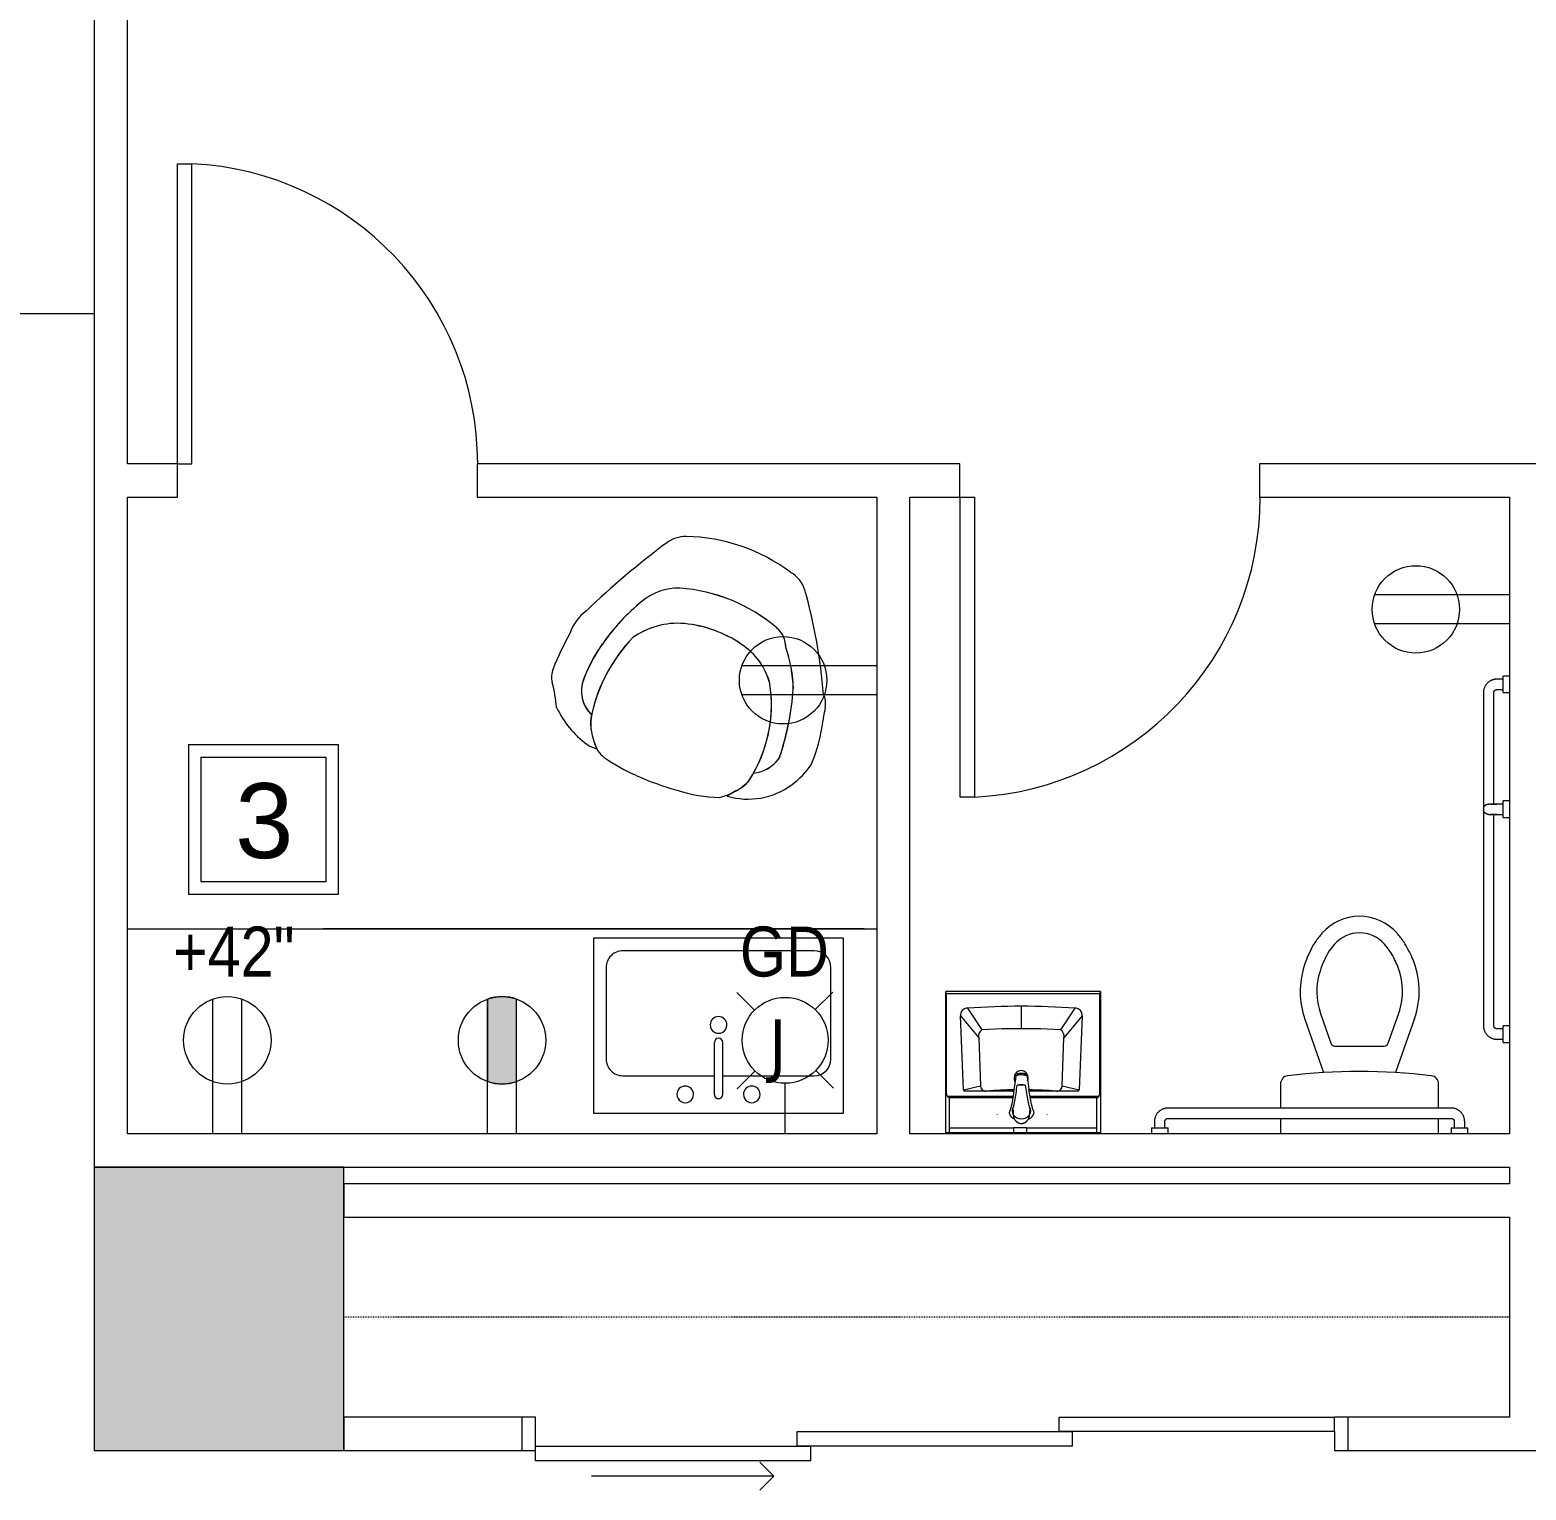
# Model space of a CAD drawing. Header units: inches. Extents: x 1 to 4591, y -953 to 1388.
# Drawn here: x 3192.1 to 3371.8, y -346 to -170.6 of the extents above; entities that cross this region are included whole.
import ezdxf

# ---------------------------------------------------------------- set-up
doc = ezdxf.new("R2010")
doc.units = ezdxf.units.IN
doc.header["$MEASUREMENT"] = 0
doc.linetypes.add('Overhead', pattern=[0.15625, 0.09375, -0.0625])
for name, color, linetype, lineweight in [('4th Floor Revit Background_dwg', 8, 'Continuous', 9), ('8309_BB$0$BB_COL_FILL', 7, 'Continuous', 9), ('A-ANNO-NOTE', 131, 'Continuous', 20), ('A-DOOR', 31, 'Continuous', 9), ('A-DOOR-FRAM', 31, 'Continuous', 9), ('A-EXIST-WALL-INT', 7, 'Continuous', 9), ('A-WALL', 113, 'Continuous', 50), ('E-ELEC-FIXT-IDEN', 2, 'Continuous', 9), ('I-FURN', 30, 'Continuous', 9), ('P-SANR-FIXT', 6, 'Continuous', 9), ('Q-CASE', 31, 'Continuous', 9), ('Q-SPCQ', 91, 'Continuous', 9)]:
    doc.layers.add(name, color=color, linetype=linetype, lineweight=lineweight)
doc.styles.add('Arial_1', font='arial.ttf', dxfattribs={"height": 9})
doc.styles.add('Arial_3', font='arial.ttf', dxfattribs={"width": 0.85, "height": 6})
doc.styles.add('Tahoma', font='tahoma.ttf', dxfattribs={"height": 6})

# ---------------------------------------------------------------- blocks, each defined once
blk = doc.blocks.new('Counter Top - L Shaped _No Backsplash_ - Standard Counter Top-2632531-4th Floor New Construction - Tel_Data_Elec Plan')
at = {"layer": 'Q-CASE', "lineweight": 13}
blk.add_line((-5.26, 96.51), (-5.26, 42), dxfattribs=at)
blk = doc.blocks.new('Single-Flush - 36_ x 96_-1525938-4th Floor New Construction - Tel_Data_Elec Plan')
at = {"layer": 'A-DOOR', "color": 250, "lineweight": 20}
for p, q in [((16.25, -2), (16.25, -38.02)), ((18, -2), (16.25, -2)), ((18, -2), (18, -38.02)), ((18, -38.02), (16.25, -38.02))]:
    blk.add_line(p, q, dxfattribs=at)
at = {"layer": 'A-DOOR'}
blk.add_arc((18, -2), 36.07, 180, 267.2188, dxfattribs=at)
blk = doc.blocks.new('Counter Top _No Backsplash_ - Standard Counter Top-2510793-4th Floor New Construction - Tel_Data_Elec Plan')
at = {"layer": 'Q-CASE', "lineweight": 13}
for p, q in [((-45.76, 24.62), (-22.26, 24.62)), ((-22.26, 24.62), (42.74, 24.62)), ((42.74, 24.62), (44.24, 24.62)), ((-22.26, 0), (-45.76, 0)), ((42.74, 0), (-22.26, 0)), ((44.24, 0), (42.74, 0))]:
    blk.add_line(p, q, dxfattribs=at)
blk = doc.blocks.new('Chairs - Lounge 4-1530787-4th Floor New Construction - Tel_Data_Elec Plan')
at = {"layer": 'I-FURN'}
for p, q in [((-9.08, 12.7), (-8.33, 13.61)), ((-8.33, 13.61), (-8.3, 13.64))]:
    blk.add_line(p, q, dxfattribs=at)
for centre, radius, start, end in [((-1.92, -2.36), 17.39, 91.7126, 108.7189), ((0.28, -18.78), 33.92, 85.7201, 94.5955), ((1.79, -4.76), 19.82, 74.3507, 87.0626), ((-7.76, 4.79), 8.87, 93.5345, 146.3641), ((-6.26, 9.72), 4.09, 133.4342, 176.2842), ((-3.59, 8.11), 7.16, 123.1196, 156.6784), ((6.23, 11.27), 3.19, 33.2008, 73.403), ((8.74, 10.4), 3.28, 73.941, 96.5482), ((1.35, 7.04), 9.64, 28.5332, 43.3872), ((4.47, 9.06), 5.94, 8.5254, 41.8013), ((6.49, 2.59), 11.41, 44.8938, 73.941), ((6.22, 7.25), 16.79, 167.2889, 208.7331), ((5.74, 9.43), 4.65, 7.4718, 28.5332), ((-6.51, 3.96), 10.37, 146.3641, 165.0102), ((-8.33, 5.99), 4.48, 116.744, 164.5224), ((-8.32, 5.99), 4.48, 116.8536, 164.5224), ((6.22, 7.26), 16.79, 170.6378, 208.7331), ((-9.13, 7.49), 19.63, 336.5015, 7.1572), ((-9.13, 7.5), 19.63, 336.5015, 7.4526), ((8.68, 6.4), 4.01, 359.1867, 65.4868), ((8.67, 6.39), 4.01, 359.1867, 65.184), ((32.03, 18.99), 19.35, 205.5505, 214.5287), ((13.9, 6.52), 2.66, 358.0037, 34.5287), ((-0.26, 5.58), 16.29, 176.2539, 191.1217), ((19.8, 7.82), 32.45, 181.134, 196.159), ((19.81, 7.83), 32.45, 181.134, 196.159), ((-6.59, 6.61), 19.28, 344.9539, 359.1867), ((-6.6, 6.61), 19.28, 344.9539, 359.1867), ((-24.87, 7.87), 41.45, 351.5316, 358.0037), ((-130.41, -20.01), 116.35, 9.6638, 11.1217), ((-13.03, 8.34), 25.94, 329.4122, 344.9539), ((-13.04, 8.34), 25.94, 329.4122, 344.9539), ((10.43, 1.65), 5.7, 326.527, 1.1232), ((-13.42, -0.09), 2.33, 189.6638, 226.8297), ((45.23, 25.8), 66.26, 204.6051, 215.6082), ((3.77, 4.76), 16.28, 201.506, 219.1998), ((3.78, 4.76), 16.28, 201.506, 219.1998), ((-2, 3.64), 7.89, 214.3931, 257.4951), ((-1.99, 3.64), 7.89, 214.3931, 257.4951), ((1.2, 4.91), 9.29, 284.9396, 325.6464), ((1.21, 4.91), 9.29, 284.9396, 325.6464), ((-74.25, 42.41), 99.63, 326.5688, 333.8567), ((-0.06, 9.81), 14.35, 255.2645, 284.7469), ((-0.05, 9.81), 14.35, 255.2645, 284.7469), ((3.33, -1.33), 6.93, 288.9676, 329.4122), ((3.33, -1.33), 6.93, 288.9676, 329.4122), ((-5.92, -4.49), 3.1, 199.5624, 249.6471), ((-5.91, -4.48), 3.1, 199.5624, 249.6471), ((0.05, 11.59), 20.25, 249.6471, 285.8594), ((0.05, 11.6), 20.25, 249.6471, 285.8594), ((5.77, -10.42), 3.74, 288.9812, 326.5688), ((-5.77, -10.73), 3.52, 215.6082, 261.6126), ((-0.05, 6.51), 21.65, 253.258, 288.9812)]:
    blk.add_arc(centre, radius, start, end, dxfattribs=at)
blk = doc.blocks.new('Single-Flush - 36_ x 96_-1532445-4th Floor New Construction - Tel_Data_Elec Plan')
at = {"layer": 'A-DOOR', "color": 250, "lineweight": 20}
for p, q in [((16.25, 2), (16.25, 38.02)), ((18, 38.02), (16.25, 38.02)), ((18, 2), (18, 38.02)), ((18, 2), (16.25, 2))]:
    blk.add_line(p, q, dxfattribs=at)
at = {"layer": 'A-DOOR'}
blk.add_arc((18, 2), 36.07, 92.7812, 180, dxfattribs=at)
blk = doc.blocks.new('Toilet - Wall-Mounted - 2D - ADA-993703-4th Floor New Construction - Tel_Data_Elec Plan')
at = {"layer": 'P-SANR-FIXT', "lineweight": 13}
for p, q in [((-9.5, 0), (-9.5, -1.88)), ((9.5, -1.88), (9.5, 0)), ((-9.5, -3.13), (-9.5, -6)), ((9.5, -6), (9.5, -3.13)), ((-6.59, -13.86), (-4.32, -7.37)), ((6.57, -13.8), (4.32, -7.37)), ((2.96, -10.56), (-2.96, -10.56)), ((-3.43, -10.9), (-4.71, -14.52)), ((4.68, -14.46), (3.43, -10.9))]:
    blk.add_line(p, q, dxfattribs=at)
for centre, radius, start, end in [((-8.5, -6), 1, 180, 263.316), ((0, 66.53), 74.03, 263.316, 276.684), ((8.5, -6), 1, 276.684, 360), ((-2.96, -11.06), 0.5, 90, 160.6685), ((2.96, -11.06), 0.5, 19.3315, 90), ((2.84, -17.17), 10, 160.6685, 203.3287), ((-2.87, -17.11), 10, 342.1371, 19.3315), ((2.84, -17.17), 8, 160.6685, 203.3287), ((-2.87, -17.11), 8, 342.1371, 19.3315), ((-5.91, -16.13), 11.2, 328.4728, 342.1371), ((6.53, -15.58), 14.01, 203.3287, 212.3538), ((6.53, -15.58), 12.01, 203.3287, 212.1619), ((-5.91, -16.13), 13.2, 328.2162, 342.1371), ((3.98, -16.66), 11.29, 214.6359, 221.2014), ((3.98, -16.66), 9.29, 214.879, 221.2014), ((0, -20.15), 4, 221.2014, 318.7986), ((-3.98, -16.66), 9.29, 318.7986, 325.0594), ((-3.98, -16.66), 11.29, 318.7986, 325.3641), ((0, -20.15), 6, 221.2014, 318.7986)]:
    blk.add_arc(centre, radius, start, end, dxfattribs=at)
blk = doc.blocks.new('Upper Cabinet - Standard Upper Cabinet-1698585-4th Floor New Construction - Tel_Data_Elec Plan')
at = {"layer": 'Q-CASE', "linetype": 'Overhead'}
for p, q in [((-47.26, 12), (92.74, 12)), ((-47.26, 0), (-47.26, 12)), ((92.74, 12), (92.74, 0))]:
    blk.add_line(p, q, dxfattribs=at)
at = {"layer": 'Q-CASE', "lineweight": 13}
blk.add_line((92.74, 0), (-47.26, 0), dxfattribs=at)
blk = doc.blocks.new('Sink - Restroom - Wall Mounted - Default-951108-4th Floor New Construction - Tel_Data_Elec Plan')
at = {"layer": 'P-SANR-FIXT', "lineweight": 13}
for p, q in [((-9.51, 1.62), (-9.4, 1.62)), ((-9.51, -15.36), (-9.51, 1.62)), ((-9.4, 1.62), (-9.09, 1.62)), ((-9.09, 1.62), (-0.68, 1.62)), ((-9.09, 1.62), (-9.09, 1)), ((-0.68, 1), (-9.09, 1)), ((-9.09, 1), (-9.09, -2.41)), ((-0.68, 1.62), (0.03, 1.62)), ((-0.68, 1.62), (-0.68, 1)), ((-0.68, 1), (0.03, 1)), ((0.03, 1.62), (0.94, 1.62)), ((0.03, 1), (0.94, 1)), ((0.94, 1.62), (8.65, 1.62)), ((0.94, 1), (0.94, 1.62)), ((8.65, 1), (0.94, 1)), ((8.65, 1.62), (8.96, 1.62)), ((8.65, 1), (8.65, 1.62)), ((8.65, -2.41), (8.65, 1)), ((8.96, 1.62), (9.07, 1.62)), ((9.07, 1.62), (9.07, -15.35)), ((-9.45, -3.39), (-9.45, -15.09)), ((-9.13, -2.59), (-9.31, -2.77)), ((-9.31, -2.77), (-1.07, -2.77)), ((-9.13, -2.59), (-1.1, -2.59)), ((-4.92, -4.04), (-6.95, -3.56)), ((-6.93, -3.39), (-0.97, -3.39)), ((0.93, -3.39), (6.88, -3.39)), ((1.09, -3.39), (0.93, -3.41)), ((0.99, -2.77), (8.87, -2.77)), ((1.02, -2.59), (8.69, -2.59)), ((6.92, -3.56), (4.9, -4.04)), ((8.87, -2.77), (8.69, -2.59)), ((9, -15.09), (9, -3.39)), ((-4.92, -4.04), (-5.12, -9.79)), ((5.1, -9.79), (4.9, -4.04)), ((-7.34, -12.45), (-5.12, -9.79)), ((7.31, -12.45), (5.1, -9.79)), ((-4.76, -10.78), (-6.48, -13.38)), ((-4.76, -10.78), (-2.33, -10.87)), ((-2.33, -10.87), (2.3, -10.87)), ((-0.01, -13.63), (-0.01, -10.97)), ((2.3, -10.87), (4.73, -10.78)), ((6.46, -13.38), (4.73, -10.78)), ((-9.45, -15.09), (-9.51, -15.36)), ((-9.51, -15.36), (9.06, -15.36)), ((-9.45, -15.09), (9, -15.09)), ((9.07, -15.35), (9, -15.09)), ((9.06, -15.36), (9.07, -15.35))]:
    blk.add_line(p, q, dxfattribs=at)
at = {"layer": 'P-SANR-FIXT', "lineweight": 13, "flags": 128}
for points in [[(-9.31, -2.77), (-9.35, -2.8), (-9.38, -2.87), (-9.41, -2.97), (-9.43, -3.09), (-9.44, -3.24), (-9.45, -3.39)], [(-9.09, -2.41), (-9.09, -2.45), (-9.1, -2.49), (-9.1, -2.53), (-9.11, -2.56), (-9.12, -2.58), (-9.13, -2.59)], [(-7.34, -12.45), (-7.21, -9.49), (-7.08, -6.52), (-6.95, -3.56)], [(6.92, -3.56), (7.05, -6.52), (7.18, -9.49), (7.31, -12.45)], [(8.69, -2.59), (8.68, -2.58), (8.67, -2.56), (8.66, -2.53), (8.65, -2.49), (8.65, -2.45), (8.65, -2.41)], [(9, -3.39), (9, -3.24), (8.99, -3.09), (8.97, -2.97), (8.94, -2.87), (8.91, -2.8), (8.87, -2.77)], [(-0.01, -10.97), (-1.17, -10.92), (-2.33, -10.87)], [(2.3, -10.87), (1.14, -10.92), (-0.01, -10.97)]]:
    blk.add_lwpolyline(points, dxfattribs=at)
at = {"layer": 'P-SANR-FIXT', "lineweight": 13}
for centre, radius, start, end in [((-6.11, -3.6), 0.84, 165.4525, 177.4886), ((-4.26, -4.04), 0.663, 91.9155, 180), ((-1, 29.17), 32.72, 264.4886, 270.0864), ((0.97, 29.17), 32.72, 269.8373, 275.5114), ((4.23, -4.04), 0.663, 360, 88.0845), ((5.98, -3.73), 0.961, 9.8799, 20.659), ((0.01, -5.01), 0.856, 155.7776, 180), ((0.01, -5.01), 0.856, 180, 360), ((0.01, -5.01), 0.856, 0, 30), ((-4.24, -10.03), 0.913, 164.557, 235.5318), ((4.22, -10.03), 0.913, 304.4682, 15.443), ((-6.45, -12.49), 0.892, 177.4886, 267.793), ((6.42, -12.49), 0.892, 272.207, 2.5114), ((2.32, 131.11), 144.75, 266.5114, 269.0747), ((-2.35, 131.11), 144.75, 270.9253, 273.4886)]:
    blk.add_arc(centre, radius, start, end, dxfattribs=at)
blk = doc.blocks.new('Faucet-Restroom - Default-1769173-4th Floor New Construction - Tel_Data_Elec Plan')
at = {"layer": 'P-SANR-FIXT', "lineweight": 13}
for p, q in [((-0.66, 6.13), (-0.66, 5.94)), ((0.34, 5.94), (0.34, 6.13)), ((-1.16, 1.72), (-1.16, 1.46)), ((0.84, 1.47), (0.84, 1.72))]:
    blk.add_line(p, q, dxfattribs=at)
at = {"layer": 'P-SANR-FIXT', "lineweight": 13, "flags": 128}
for points in [[(-0.81, 5.94), (-0.91, 5.28), (-0.97, 4.81), (-1.05, 4.3)], [(-0.65, 6.16), (-0.62, 6.18), (-0.58, 6.2), (-0.53, 6.23), (-0.46, 6.24), (-0.38, 6.26), (-0.29, 6.27), (-0.2, 6.27), (-0.11, 6.27), (-0.02, 6.27), (0.07, 6.26), (0.15, 6.24), (0.21, 6.23), (0.27, 6.2), (0.31, 6.18), (0.34, 6.16)], [(0.5, 5.94), (0.6, 5.29), (0.74, 4.36), (0.75, 4.3)], [(-1.05, 4.3), (-1.11, 3.84), (-1.23, 3.08), (-1.32, 2.6), (-1.38, 2.3), (-1.47, 1.95), (-1.51, 1.84), (-1.52, 1.8)], [(1.25, 1.82), (1.24, 1.86), (1.21, 1.95), (1.16, 2.09), (1.05, 2.54), (0.93, 3.18), (0.82, 3.83), (0.75, 4.3)], [(-1.24, 1.75), (-1.2, 2.01), (-1.09, 2.26)], [(-1.15, 1.81), (-1.16, 1.77), (-1.16, 1.73), (-1.16, 1.72)], [(-1.1, 2.23), (-1.1, 2.24), (-1.07, 2.32), (-1.03, 2.52)], [(0.68, 2.56), (0.73, 2.37), (0.76, 2.29), (0.77, 2.26)], [(0.78, 2.26), (0.89, 2.01), (0.93, 1.75)], [(0.84, 1.72), (0.84, 1.76), (0.84, 1.8), (0.84, 1.84)], [(-3.08, 1.33), (-3.08, 1.33), (-3.08, 1.33), (-3.08, 1.33), (-3.08, 1.33), (-3.08, 1.33), (-3.08, 1.33), (-3.08, 1.33), (-3.08, 1.33), (-3.08, 1.33), (-3.08, 1.33), (-3.08, 1.33), (-3.08, 1.33), (-3.08, 1.33), (-3.08, 1.33), (-3.08, 1.33), (-3.08, 1.33), (-3.08, 1.33), (-3.08, 1.33), (-3.08, 1.33), (-3.08, 1.33), (-3.08, 1.33), (-3.08, 1.33), (-3.08, 1.33), (-3.08, 1.33), (-3.08, 1.32), (-3.08, 1.32), (-3.08, 1.32), (-3.08, 1.32), (-3.08, 1.32), (-3.08, 1.32), (-3.08, 1.32), (-3.08, 1.32), (-3.08, 1.32), (-3.08, 1.32), (-3.08, 1.32), (-3.08, 1.32), (-3.08, 1.32), (-3.08, 1.32), (-3.08, 1.32), (-3.08, 1.32), (-3.08, 1.32), (-3.08, 1.32), (-3.08, 1.32), (-3.08, 1.32), (-3.08, 1.31), (-3.08, 1.31), (-3.08, 1.31), (-3.08, 1.31), (-3.08, 1.31), (-3.08, 1.31), (-3.08, 1.31), (-3.08, 1.31), (-3.08, 1.31), (-3.08, 1.31), (-3.08, 1.31), (-3.08, 1.31), (-3.08, 1.31), (-3.08, 1.31), (-3.08, 1.31), (-3.08, 1.31), (-3.08, 1.31), (-3.08, 1.31), (-3.08, 1.31), (-3.08, 1.31), (-3.08, 1.31), (-3.08, 1.31), (-3.08, 1.31), (-3.08, 1.31), (-3.08, 1.31), (-3.08, 1.31)], [(0.93, 1.75), (0.89, 1.48), (0.78, 1.23), (0.61, 1.02), (0.39, 0.86), (0.12, 0.76), (-0.16, 0.72), (-0.44, 0.76), (-0.7, 0.86), (-0.92, 1.02), (-1.09, 1.23), (-1.2, 1.48), (-1.24, 1.75)], [(2.93, 1.31), (2.93, 1.31), (2.93, 1.31), (2.93, 1.31), (2.93, 1.31), (2.93, 1.31), (2.93, 1.31), (2.93, 1.31), (2.93, 1.31), (2.93, 1.31), (2.93, 1.31), (2.93, 1.31), (2.93, 1.31), (2.93, 1.31), (2.93, 1.31), (2.93, 1.31), (2.93, 1.31), (2.93, 1.31), (2.93, 1.31), (2.93, 1.31), (2.93, 1.31), (2.93, 1.31), (2.93, 1.31), (2.93, 1.31), (2.93, 1.31), (2.93, 1.31), (2.93, 1.32), (2.93, 1.32), (2.93, 1.32), (2.93, 1.32), (2.93, 1.32), (2.93, 1.32), (2.93, 1.32), (2.93, 1.32), (2.93, 1.32), (2.93, 1.32), (2.93, 1.32), (2.93, 1.32), (2.93, 1.32), (2.93, 1.32), (2.93, 1.32), (2.93, 1.32), (2.93, 1.32), (2.93, 1.32), (2.93, 1.32), (2.93, 1.32), (2.93, 1.33), (2.93, 1.33), (2.93, 1.33), (2.93, 1.33), (2.93, 1.33), (2.93, 1.33), (2.93, 1.33), (2.93, 1.33), (2.93, 1.33), (2.93, 1.33), (2.93, 1.33), (2.93, 1.33), (2.93, 1.33), (2.93, 1.33), (2.93, 1.33), (2.93, 1.33), (2.93, 1.33), (2.93, 1.33), (2.93, 1.33), (2.93, 1.33), (2.93, 1.33), (2.93, 1.33), (2.93, 1.33), (2.93, 1.33), (2.93, 1.33)]]:
    blk.add_lwpolyline(points, dxfattribs=at)
at = {"layer": 'P-SANR-FIXT', "lineweight": 13}
for centre, major_axis, start_param, end_param in [((-0.18, 4.69), (1.96, 0), 1.327973, 1.81362), ((-0.18, 4.97), (1.61, 0), 4.415652, 5.009126)]:
    blk.add_ellipse(centre, major_axis=major_axis, ratio=0.079199, start_param=start_param, end_param=end_param, dxfattribs=at)
for points, knots in [([(-0.81, 5.94), (-0.81, 5.96), (-0.76, 6.01), (-0.58, 6.06), (-0.34, 6.09), (-0.09, 6.09), (0.1, 6.08), (0.24, 6.06), (0.33, 6.04), (0.4, 6.02), (0.46, 5.99), (0.49, 5.97), (0.5, 5.95), (0.5, 5.94)], [-1, -1, -1, -1, -0.852941, -0.705882, -0.588235, -0.470588, -0.352941, -0.294118, -0.235294, -0.176471, -0.117647, -0.058824, 0, 0, 0, 0]), ([(-1.58, 1.58), (-1.57, 1.65), (-1.55, 1.72), (-1.52, 1.79), (-1.52, 1.8)], [0, 0, 0, 0, 0.05555556, 0.06468184, 0.06468184, 0.06468184, 0.06468184]), ([(1.25, 1.82), (1.26, 1.79), (1.29, 1.72), (1.31, 1.64), (1.32, 1.58)], [0.9320871, 0.9320871, 0.9320871, 0.9320871, 0.95833333, 1, 1, 1, 1]), ([(-0.98, 0.72), (-1.05, 0.75), (-1.14, 0.82), (-1.24, 0.9), (-1.29, 0.95), (-1.34, 0.99), (-1.38, 1.05), (-1.42, 1.1), (-1.45, 1.14), (-1.47, 1.16), (-1.49, 1.2), (-1.51, 1.26), (-1.54, 1.32), (-1.56, 1.37), (-1.57, 1.43), (-1.58, 1.49), (-1.58, 1.55), (-1.58, 1.58)], [0, 0, 0, 0, 0.2, 0.3, 0.35, 0.4, 0.475, 0.55, 0.5875, 0.60625, 0.625, 0.7, 0.775, 0.8125, 0.85, 0.925, 1, 1, 1, 1]), ([(-1.15, 1.36), (-1.15, 1.29), (-1.13, 1.13), (-1.06, 0.91), (-1.01, 0.78), (-0.98, 0.72)], [0.68454, 0.68454, 0.68454, 0.68454, 0.7777778, 0.8888889, 1, 1, 1, 1]), ([(-0.98, 0.72), (-0.95, 0.67), (-0.9, 0.6), (-0.84, 0.53), (-0.8, 0.49), (-0.77, 0.46), (-0.74, 0.44), (-0.7, 0.4), (-0.64, 0.36), (-0.58, 0.33), (-0.54, 0.3), (-0.5, 0.28), (-0.46, 0.27), (-0.4, 0.25), (-0.31, 0.22), (-0.22, 0.21), (-0.16, 0.21)], [0, 0, 0, 0, 0.166667, 0.25, 0.291667, 0.333333, 0.375, 0.416667, 0.5, 0.583333, 0.625, 0.666667, 0.708333, 0.75, 0.833333, 1, 1, 1, 1]), ([(-0.16, 0.21), (-0.1, 0.21), (-0.01, 0.22), (0.08, 0.25), (0.13, 0.26), (0.17, 0.28), (0.21, 0.3), (0.25, 0.32), (0.31, 0.35), (0.36, 0.39), (0.4, 0.42), (0.43, 0.45), (0.46, 0.47), (0.5, 0.51), (0.56, 0.58), (0.61, 0.64), (0.64, 0.68)], [0, 0, 0, 0, 0.166667, 0.25, 0.291667, 0.333333, 0.375, 0.416667, 0.5, 0.583333, 0.625, 0.666667, 0.708333, 0.75, 0.833333, 1, 1, 1, 1]), ([(1.32, 1.58), (1.32, 1.54), (1.31, 1.48), (1.3, 1.41), (1.28, 1.35), (1.26, 1.29), (1.24, 1.24), (1.22, 1.2), (1.2, 1.16), (1.17, 1.13), (1.15, 1.09), (1.11, 1.04), (1.07, 1), (1.03, 0.95), (0.99, 0.91), (0.93, 0.86), (0.82, 0.78), (0.72, 0.72), (0.64, 0.68)], [0, 0, 0, 0, 0.1, 0.15, 0.2, 0.25, 0.3, 0.35, 0.375, 0.4, 0.45, 0.5, 0.55, 0.6, 0.65, 0.7, 0.8, 1, 1, 1, 1]), ([(0.64, 0.68), (0.67, 0.74), (0.73, 0.87), (0.81, 1.11), (0.83, 1.28), (0.84, 1.37)], [0, 0, 0, 0, 0.1111111, 0.2222222, 0.3329449, 0.3329449, 0.3329449, 0.3329449])]:
    blk.add_open_spline(points, degree=3, knots=knots, dxfattribs=at)
for points in [[(-1.24, 1.75), (-1.19, 1.86), (-1.09, 2.18), (-0.95, 2.9), (-0.8, 3.82), (-0.7, 4.5), (-0.66, 4.84)], [(0.29, 4.84), (0.34, 4.5), (0.45, 3.82), (0.61, 2.9), (0.77, 2.18), (0.87, 1.86), (0.93, 1.75)]]:
    blk.add_open_spline(points, degree=3, dxfattribs=at)
blk = doc.blocks.new('Sink Kitchen-Single - 30_ x 21_-2296041-4th Floor New Construction - Tel_Data_Elec Plan')
at = {"layer": 'P-SANR-FIXT', "lineweight": 13}
for p, q in [((15.62, 10.59), (-14.38, 10.59)), ((-14.38, 10.59), (-14.38, -10.41)), ((15.62, -10.41), (15.62, 10.59)), ((0.12, 8.34), (0.12, 2.09)), ((1.12, 8.34), (1.12, 2.09)), ((0.12, 6.09), (-10.88, 6.09)), ((12.12, 6.09), (1.12, 6.09)), ((-12.88, 4.09), (-12.88, -6.91)), ((14.12, -6.91), (14.12, 4.09)), ((-10.88, -8.91), (12.12, -8.91)), ((-14.38, -10.41), (15.62, -10.41))]:
    blk.add_line(p, q, dxfattribs=at)
for centre, radius, start, end in [((-3.38, 8.34), 1, 360, 180), ((4.62, 8.34), 1, 360, 180), ((-3.38, 8.34), 1, 180, 0), ((0.62, 8.34), 0.5, 360, 180), ((4.62, 8.34), 1, 180, 360), ((-10.88, 4.09), 2, 90, 180), ((12.12, 4.09), 2, 360, 90), ((0.62, 2.09), 0.5, 180, 0), ((0.62, 0), 1, 360, 180), ((0.62, 0), 1, 180, 0), ((-10.88, -6.91), 2, 180, 270), ((12.12, -6.91), 2, 270, 0)]:
    blk.add_arc(centre, radius, start, end, dxfattribs=at)
blk = doc.blocks.new('ADA - toilet_3-piece_grab_bars - 17_ Seat Height-2614639-4th Floor New Construction - Tel_Data_Elec Plan')
at = {"layer": 'Q-SPCQ'}
for p, q in [((33.19, 56.62), (32.44, 56.62)), ((33.94, 57), (33.19, 57)), ((33.19, 55), (33.19, 57)), ((30.82, 55), (30.82, 15)), ((32.07, 41.61), (32.07, 55)), ((32.44, 55.37), (33.19, 55.37)), ((33.19, 55), (33.94, 55)), ((33.19, 41.62), (32.44, 41.62)), ((33.19, 41.62), (32.44, 41.62)), ((33.94, 42), (33.19, 42)), ((33.19, 40), (33.19, 42)), ((33.94, 42), (33.94, 40)), ((32.07, 15), (32.07, 40.38)), ((32.44, 40.37), (33.19, 40.37)), ((32.44, 40.37), (33.19, 40.37)), ((33.19, 40), (33.94, 40)), ((33.19, 14.62), (32.44, 14.62)), ((33.94, 15), (33.19, 15)), ((33.19, 13), (33.19, 15)), ((32.44, 13.37), (33.19, 13.37)), ((33.19, 13), (33.94, 13)), ((26.94, 5.12), (-7.06, 5.12)), ((-7.06, 3.87), (26.94, 3.87)), ((-9.06, 2.75), (-9.06, 2)), ((-9.06, 2.75), (-7.06, 2.75)), ((-8.68, 3.5), (-8.68, 2.75)), ((-7.43, 2.75), (-7.43, 3.5)), ((-7.06, 2), (-7.06, 2.75)), ((26.94, 2.75), (26.94, 2)), ((26.94, 2.75), (28.94, 2.75)), ((27.32, 3.5), (27.32, 2.75)), ((28.57, 2.75), (28.57, 3.5)), ((28.94, 2), (28.94, 2.75))]:
    blk.add_line(p, q, dxfattribs=at)
at = {"layer": 'Q-SPCQ', "flags": 128}
for points in [[(32.44, 56.62), (32.38, 56.62), (32.31, 56.62), (32.25, 56.61), (32.18, 56.6), (32.12, 56.59), (32.05, 56.58), (31.99, 56.56), (31.93, 56.54), (31.87, 56.52), (31.81, 56.5), (31.75, 56.47), (31.69, 56.44), (31.63, 56.41), (31.58, 56.38), (31.52, 56.34), (31.47, 56.3), (31.42, 56.26), (31.37, 56.22), (31.32, 56.18), (31.28, 56.13), (31.23, 56.08), (31.19, 56.04), (31.15, 55.98), (31.11, 55.93), (31.07, 55.88), (31.04, 55.82), (31.01, 55.77), (30.98, 55.71), (30.95, 55.65), (30.93, 55.59), (30.9, 55.53), (30.88, 55.47), (30.87, 55.4), (30.85, 55.34), (30.84, 55.28), (30.83, 55.21), (30.82, 55.15), (30.82, 55.08), (30.82, 55.02), (30.82, 55)], [(32.07, 55), (32.07, 55.01), (32.07, 55.03), (32.07, 55.04), (32.07, 55.06), (32.07, 55.07), (32.08, 55.09), (32.08, 55.1), (32.09, 55.12), (32.09, 55.13), (32.1, 55.15), (32.1, 55.16), (32.11, 55.17), (32.12, 55.19), (32.12, 55.2), (32.13, 55.21), (32.14, 55.22), (32.15, 55.24), (32.16, 55.25), (32.17, 55.26), (32.18, 55.27), (32.19, 55.28), (32.2, 55.29), (32.21, 55.3), (32.23, 55.31), (32.24, 55.32), (32.25, 55.32), (32.26, 55.33), (32.28, 55.34), (32.29, 55.34), (32.31, 55.35), (32.32, 55.35), (32.33, 55.36), (32.35, 55.36), (32.36, 55.37), (32.38, 55.37), (32.39, 55.37), (32.41, 55.37), (32.42, 55.37), (32.44, 55.37), (32.44, 55.37)], [(30.83, 41.12), (30.83, 41.15), (30.84, 41.17), (30.85, 41.2), (30.86, 41.22), (30.87, 41.24), (30.88, 41.27), (30.89, 41.29), (30.9, 41.31), (30.91, 41.33), (30.93, 41.35), (30.94, 41.37), (30.96, 41.39), (30.97, 41.41), (30.99, 41.43), (31.01, 41.45), (31.02, 41.47), (31.04, 41.48), (31.06, 41.5), (31.08, 41.51), (31.1, 41.53), (31.12, 41.54), (31.15, 41.55), (31.17, 41.56), (31.19, 41.57), (31.21, 41.58), (31.24, 41.59), (31.26, 41.6), (31.29, 41.61), (31.31, 41.61), (31.33, 41.62), (31.36, 41.62), (31.38, 41.62), (31.41, 41.62), (31.43, 41.62), (31.44, 41.62)], [(31.44, 41.62), (31.44, 41.62), (31.44, 41.62), (31.45, 41.62), (31.45, 41.62), (31.46, 41.62)], [(32.44, 41.62), (32.4, 41.62), (32.36, 41.62), (32.32, 41.62), (32.28, 41.62), (32.24, 41.62), (32.2, 41.62), (32.16, 41.62), (32.13, 41.62), (32.09, 41.62), (32.05, 41.62), (32.02, 41.62), (31.98, 41.62), (31.94, 41.62), (31.91, 41.62), (31.88, 41.62), (31.84, 41.62), (31.81, 41.62), (31.78, 41.62), (31.75, 41.62), (31.72, 41.62), (31.7, 41.62), (31.67, 41.62), (31.65, 41.62), (31.62, 41.62), (31.6, 41.62), (31.58, 41.62), (31.56, 41.62), (31.54, 41.62), (31.52, 41.62), (31.51, 41.62), (31.5, 41.62), (31.48, 41.62), (31.47, 41.62), (31.46, 41.62), (31.46, 41.62), (31.45, 41.62), (31.45, 41.62), (31.44, 41.62), (31.44, 41.62)], [(31.69, 41.62), (31.72, 41.62), (31.74, 41.62), (31.77, 41.62), (31.8, 41.62), (31.84, 41.62), (31.87, 41.62), (31.9, 41.62), (31.93, 41.62), (31.97, 41.62), (32.01, 41.62), (32.04, 41.62), (32.08, 41.62), (32.12, 41.62), (32.15, 41.62), (32.19, 41.62), (32.23, 41.62), (32.27, 41.62), (32.31, 41.62), (32.35, 41.62), (32.39, 41.62), (32.43, 41.62), (32.44, 41.62)], [(31.44, 40.37), (31.42, 40.38), (31.39, 40.38), (31.37, 40.38), (31.34, 40.38), (31.32, 40.39), (31.29, 40.39), (31.27, 40.4), (31.24, 40.41), (31.22, 40.42), (31.2, 40.42), (31.17, 40.43), (31.15, 40.45), (31.13, 40.46), (31.11, 40.47), (31.09, 40.48), (31.07, 40.5), (31.05, 40.51), (31.03, 40.53), (31.01, 40.55), (30.99, 40.56), (30.98, 40.58), (30.96, 40.6), (30.94, 40.62), (30.93, 40.64), (30.92, 40.66), (30.9, 40.68), (30.89, 40.71), (30.88, 40.73), (30.87, 40.75), (30.86, 40.77), (30.85, 40.8), (30.84, 40.82), (30.84, 40.84), (30.83, 40.87), (30.83, 40.89)], [(31.46, 40.37), (31.46, 40.37), (31.45, 40.37), (31.45, 40.37), (31.44, 40.37), (31.44, 40.37)], [(31.44, 40.37), (31.44, 40.37), (31.44, 40.37), (31.45, 40.37), (31.45, 40.37), (31.46, 40.37), (31.47, 40.37), (31.48, 40.37), (31.49, 40.37), (31.51, 40.37), (31.52, 40.37), (31.54, 40.37), (31.55, 40.37), (31.57, 40.37), (31.59, 40.37), (31.62, 40.37), (31.64, 40.37), (31.66, 40.37), (31.69, 40.37), (31.72, 40.37), (31.74, 40.37), (31.77, 40.37), (31.8, 40.37), (31.84, 40.37), (31.87, 40.37), (31.9, 40.37), (31.93, 40.37), (31.97, 40.37), (32.01, 40.37), (32.04, 40.37), (32.08, 40.37), (32.12, 40.37), (32.15, 40.37), (32.19, 40.37), (32.23, 40.37), (32.27, 40.37), (32.31, 40.37), (32.35, 40.37), (32.39, 40.37), (32.43, 40.37), (32.44, 40.37)], [(32.44, 40.37), (32.4, 40.37), (32.36, 40.37), (32.32, 40.37), (32.28, 40.37), (32.24, 40.37), (32.2, 40.37), (32.16, 40.37), (32.13, 40.37), (32.09, 40.37), (32.05, 40.37), (32.02, 40.37), (31.98, 40.37), (31.94, 40.37), (31.91, 40.37), (31.88, 40.37), (31.84, 40.37), (31.81, 40.37), (31.78, 40.37), (31.75, 40.37), (31.72, 40.37), (31.7, 40.37), (31.67, 40.37)], [(30.82, 15), (30.82, 14.94), (30.82, 14.87), (30.83, 14.81), (30.84, 14.74), (30.85, 14.68), (30.86, 14.61), (30.88, 14.55), (30.9, 14.49), (30.92, 14.43), (30.94, 14.37), (30.97, 14.31), (31, 14.25), (31.03, 14.19), (31.06, 14.14), (31.1, 14.08), (31.14, 14.03), (31.18, 13.98), (31.22, 13.93), (31.26, 13.88), (31.31, 13.83), (31.36, 13.79), (31.41, 13.75), (31.46, 13.71), (31.51, 13.67), (31.56, 13.63), (31.62, 13.6), (31.68, 13.57), (31.73, 13.54), (31.79, 13.51), (31.85, 13.49), (31.91, 13.46), (31.98, 13.44), (32.04, 13.43), (32.1, 13.41), (32.16, 13.4), (32.23, 13.39), (32.29, 13.38), (32.36, 13.38), (32.42, 13.37), (32.44, 13.37)], [(32.44, 14.62), (32.43, 14.63), (32.41, 14.63), (32.4, 14.63), (32.38, 14.63), (32.37, 14.63), (32.35, 14.64), (32.34, 14.64), (32.32, 14.64), (32.31, 14.65), (32.3, 14.65), (32.28, 14.66), (32.27, 14.67), (32.25, 14.67), (32.24, 14.68), (32.23, 14.69), (32.22, 14.7), (32.21, 14.71), (32.19, 14.72), (32.18, 14.73), (32.17, 14.74), (32.16, 14.75), (32.15, 14.76), (32.14, 14.77), (32.13, 14.78), (32.13, 14.8), (32.12, 14.81), (32.11, 14.82), (32.1, 14.84), (32.1, 14.85), (32.09, 14.86), (32.09, 14.88), (32.08, 14.89), (32.08, 14.91), (32.07, 14.92), (32.07, 14.94), (32.07, 14.95), (32.07, 14.97), (32.07, 14.98), (32.07, 15), (32.07, 15)], [(-7.06, 5.12), (-7.12, 5.12), (-7.19, 5.12), (-7.25, 5.11), (-7.32, 5.1), (-7.38, 5.09), (-7.45, 5.08), (-7.51, 5.06), (-7.57, 5.04), (-7.63, 5.02), (-7.69, 5), (-7.75, 4.97), (-7.81, 4.94), (-7.87, 4.91), (-7.92, 4.88), (-7.98, 4.84), (-8.03, 4.8), (-8.08, 4.76), (-8.13, 4.72), (-8.18, 4.68), (-8.22, 4.63), (-8.27, 4.58), (-8.31, 4.54), (-8.35, 4.48), (-8.39, 4.43), (-8.43, 4.38), (-8.46, 4.32), (-8.49, 4.27), (-8.52, 4.21), (-8.55, 4.15), (-8.57, 4.09), (-8.6, 4.03), (-8.62, 3.97), (-8.63, 3.9), (-8.65, 3.84), (-8.66, 3.78), (-8.67, 3.71), (-8.68, 3.65), (-8.68, 3.58), (-8.68, 3.52), (-8.68, 3.5)], [(-7.43, 3.5), (-7.43, 3.51), (-7.43, 3.53), (-7.43, 3.54), (-7.43, 3.56), (-7.43, 3.57), (-7.42, 3.59), (-7.42, 3.6), (-7.41, 3.62), (-7.41, 3.63), (-7.4, 3.65), (-7.4, 3.66), (-7.39, 3.67), (-7.38, 3.69), (-7.38, 3.7), (-7.37, 3.71), (-7.36, 3.72), (-7.35, 3.74), (-7.34, 3.75), (-7.33, 3.76), (-7.32, 3.77), (-7.31, 3.78), (-7.3, 3.79), (-7.29, 3.8), (-7.27, 3.81), (-7.26, 3.82), (-7.25, 3.82), (-7.24, 3.83), (-7.22, 3.84), (-7.21, 3.84), (-7.19, 3.85), (-7.18, 3.85), (-7.17, 3.86), (-7.15, 3.86), (-7.14, 3.87), (-7.12, 3.87), (-7.11, 3.87), (-7.09, 3.87), (-7.08, 3.87), (-7.06, 3.87), (-7.06, 3.87)], [(28.57, 3.5), (28.56, 3.56), (28.56, 3.63), (28.55, 3.69), (28.55, 3.76), (28.53, 3.82), (28.52, 3.89), (28.5, 3.95), (28.48, 4.01), (28.46, 4.07), (28.44, 4.13), (28.41, 4.19), (28.38, 4.25), (28.35, 4.31), (28.32, 4.36), (28.28, 4.42), (28.24, 4.47), (28.2, 4.52), (28.16, 4.57), (28.12, 4.62), (28.07, 4.67), (28.03, 4.71), (27.98, 4.75), (27.93, 4.79), (27.87, 4.83), (27.82, 4.87), (27.76, 4.9), (27.71, 4.93), (27.65, 4.96), (27.59, 4.99), (27.53, 5.01), (27.47, 5.04), (27.41, 5.06), (27.34, 5.07), (27.28, 5.09), (27.22, 5.1), (27.15, 5.11), (27.09, 5.12), (27.02, 5.12), (26.96, 5.12), (26.94, 5.12)], [(26.94, 3.87), (26.96, 3.87), (26.97, 3.87), (26.99, 3.87), (27, 3.87), (27.02, 3.87), (27.03, 3.86), (27.04, 3.86), (27.06, 3.86), (27.07, 3.85), (27.09, 3.85), (27.1, 3.84), (27.11, 3.83), (27.13, 3.83), (27.14, 3.82), (27.15, 3.81), (27.17, 3.8), (27.18, 3.79), (27.19, 3.78), (27.2, 3.77), (27.21, 3.76), (27.22, 3.75), (27.23, 3.74), (27.24, 3.73), (27.25, 3.72), (27.26, 3.7), (27.26, 3.69), (27.27, 3.68), (27.28, 3.66), (27.28, 3.65), (27.29, 3.64), (27.3, 3.62), (27.3, 3.61), (27.3, 3.59), (27.31, 3.58), (27.31, 3.56), (27.31, 3.55), (27.31, 3.53), (27.32, 3.52), (27.32, 3.5), (27.32, 3.5)]]:
    blk.add_lwpolyline(points, dxfattribs=at)
blk = doc.blocks.new('Base Cabinet - Standard Base Cabinet-2511387-4th Floor New Construction - Tel_Data_Elec Plan')
at = {"layer": 'Q-CASE', "lineweight": 13}
blk.add_line((64.24, 0), (-0.76, 0), dxfattribs=at)
blk = doc.blocks.new('Sliding Door - 3 Panel - Type 1-2915819-4th Floor New Construction - Tel_Data_Elec Plan')
at = {"layer": 'A-DOOR'}
for q in [(24.42, 6.77), (24.42, 3.43), (44.64, 5.1)]:
    blk.add_line((22.75, 5.1), q, dxfattribs=at)
at = {"layer": 'A-DOOR-FRAM', "color": 250, "lineweight": 20}
for p, q in [((-44.62, 2), (-46.2, 2)), ((-44.62, -0.25), (-44.62, 2)), ((52.95, 2), (51.38, 2)), ((51.38, 1.5), (51.38, -2)), ((-46.2, -2), (-44.62, -2)), ((51.38, -2), (52.95, -2))]:
    blk.add_line(p, q, dxfattribs=at)
at = {"layer": 'A-DOOR-FRAM'}
for p, q in [((18.29, 3.25), (51.38, 3.25)), ((18.29, 3.25), (18.29, 1.5)), ((51.38, 3.25), (51.38, 1.5)), ((-13.15, 1.5), (19.93, 1.5)), ((-13.15, 1.5), (-13.15, -0.25)), ((51.38, 1.5), (18.29, 1.5)), ((19.93, 1.5), (19.93, -0.25)), ((-44.62, -0.25), (-11.54, -0.25)), ((-44.62, -0.25), (-44.62, -2)), ((19.93, -0.25), (-13.15, -0.25)), ((-11.54, -0.25), (-11.54, -2)), ((-11.54, -2), (-44.62, -2))]:
    blk.add_line(p, q, dxfattribs=at)
blk = doc.blocks.new('4th Floor Revit Background_dwg-1506688-4th Floor New Construction - Tel_Data_Elec Plan')
at = {"layer": '8309_BB$0$BB_COL_FILL'}
blk.add_hatch(color=256, dxfattribs=at).paths.add_polyline_path([(1682.34, 499.78), (1682.34, 533.78), (1652.34, 533.78), (1652.34, 499.78)], flags=0)
for p, q in [((1682.34, 533.78), (1652.34, 533.78)), ((1652.34, 533.78), (1652.34, 499.78)), ((1682.34, 499.78), (1682.34, 533.78)), ((1652.34, 499.78), (1682.34, 499.78))]:
    blk.add_line(p, q, dxfattribs=at)
at = {"layer": 'A-EXIST-WALL-INT'}
for p, q in [((1652.34, 533.78), (1652.34, 499.78)), ((1682.34, 531.78), (1682.34, 533.78)), ((1682.34, 515.78), (1682.34, 527.78)), ((1682.34, 503.78), (1682.34, 515.78)), ((1652.34, 499.78), (1682.34, 499.78))]:
    blk.add_line(p, q, dxfattribs=at)
blk = doc.blocks.new('FORM Equipment_Fixture Tag - Square-214315-4th Floor New Construction - Tel_Data_Elec Plan')
at = {"layer": 'A-ANNO-NOTE'}
for p, q in [((-0.09375, 0.09375), (0.09375, 0.09375)), ((-0.09375, 0.09375), (0.09375, 0.09375)), ((-0.09375, 0.09375), (0.09375, 0.09375)), ((-0.09375, 0.09375), (-0.09375, -0.09375)), ((0.09375, 0.09375), (0.09375, -0.09375)), ((-0.078125, 0.078125), (-0.078125, -0.078125)), ((-0.078125, 0.078125), (0.078125, 0.078125)), ((0.078125, 0.078125), (0.078125, -0.078125)), ((0.078125, -0.078125), (-0.078125, -0.078125)), ((0.09375, -0.09375), (-0.09375, -0.09375))]:
    blk.add_line(p, q, dxfattribs=at)

msp = doc.modelspace()

# ---------------------------------------------------------------- hatches: boundary and pattern name
at = {"layer": 'A-ANNO-NOTE', "lineweight": 9}
for points in [[(3247.07, -296.91), (3247.52, -286.87), (3247.18, -286.97)], [(3247.18, -296.95), (3247.52, -286.87), (3247.07, -296.91)], [(3247.07, -296.91), (3247.18, -286.97), (3247.07, -287.01)], [(3248.58, -297.21), (3248.46, -286.72), (3247.18, -296.95)], [(3247.18, -296.95), (3248.46, -286.72), (3247.52, -286.87)], [(3248.58, -297.21), (3248.81, -286.71), (3248.46, -286.72)], [(3248.58, -297.21), (3249.17, -286.72), (3248.81, -286.71)], [(3248.58, -297.21), (3249.87, -297.1), (3249.17, -286.72)], [(3250.1, -286.87), (3249.76, -286.8), (3249.17, -286.72)], [(3249.87, -297.1), (3250.1, -286.87), (3249.17, -286.72)], [(3249.87, -297.1), (3250.56, -296.91), (3250.1, -286.87)], [(3250.56, -296.91), (3250.56, -287.01), (3250.1, -286.87)]]:
    msp.add_hatch(color=256, dxfattribs=at).paths.add_polyline_path(points, flags=0)

# ---------------------------------------------------------------- linework, layer by layer
at = {"layer": 'A-ANNO-NOTE'}
for p, q in [((3369.81, -238.47), (3353.61, -238.47)), ((3369.81, -241.95), (3353.61, -241.95)), ((3293.81, -246.98), (3277.61, -246.98)), ((3293.81, -250.46), (3277.61, -250.46)), ((3214.07, -303.21), (3214.07, -287.01)), ((3217.56, -303.21), (3217.56, -287.01)), ((3247.07, -287.01), (3247.07, -296.91)), ((3247.07, -303.21), (3247.07, -287.01)), ((3250.56, -296.91), (3250.56, -287.01)), ((3250.56, -303.21), (3250.56, -287.01)), ((3279.13, -288.35), (3277.01, -286.22)), ((3286.43, -288.28), (3288.55, -286.16)), ((3279.2, -295.64), (3277.07, -297.77)), ((3286.49, -295.58), (3288.62, -297.7)), ((3282.81, -303.21), (3282.81, -297.12))]:
    msp.add_line(p, q, dxfattribs=at)
for centre, radius in [((3358.57, -240.21), 5.25), ((3282.57, -248.72), 5.25), ((3215.81, -291.96), 5.25), ((3248.81, -291.96), 5.25), ((3282.81, -291.96), 5.16)]:
    msp.add_circle(centre, radius, dxfattribs=at)
for start, end in [(70.6207, 109.3793), (250.6207, 289.3793)]:
    msp.add_arc((3248.81, -291.96), 5.25, start, end, dxfattribs=at)
at = {"layer": 'A-WALL', "color": 250, "lineweight": 20}
for p, q in [((3199.81, -162.72), (3199.81, -307.21)), ((3203.81, -222.72), (3203.81, -162.72)), ((3209.81, -222.72), (3203.81, -222.72)), ((3209.81, -226.72), (3209.81, -222.72)), ((3303.81, -222.72), (3245.81, -222.72)), ((3245.81, -222.72), (3245.81, -226.72)), ((3303.81, -226.72), (3303.81, -222.72)), ((3565.81, -222.72), (3339.81, -222.72)), ((3339.81, -222.72), (3339.81, -226.72)), ((3203.81, -303.21), (3203.81, -226.72)), ((3203.81, -226.72), (3209.81, -226.72)), ((3245.81, -226.72), (3293.81, -226.72)), ((3293.81, -226.72), (3293.81, -303.21)), ((3297.81, -226.72), (3303.81, -226.72)), ((3297.81, -303.21), (3297.81, -226.72)), ((3339.81, -226.72), (3369.81, -226.72)), ((3369.81, -226.72), (3369.81, -263.21)), ((3369.81, -265.21), (3369.81, -303.21)), ((3293.81, -303.21), (3203.81, -303.21)), ((3369.81, -303.21), (3297.81, -303.21)), ((3199.81, -307.21), (3369.81, -307.21)), ((3369.81, -307.21), (3369.81, -309.21)), ((3369.81, -309.21), (3229.81, -309.21)), ((3229.81, -309.21), (3229.81, -313.21)), ((3229.81, -313.21), (3369.81, -313.21)), ((3369.81, -313.21), (3369.81, -337.21)), ((3251.24, -337.21), (3229.81, -337.21)), ((3229.81, -337.21), (3229.81, -341.21)), ((3251.24, -341.21), (3251.24, -337.21)), ((3369.81, -337.21), (3350.39, -337.21)), ((3350.39, -337.21), (3350.39, -341.21)), ((3229.81, -341.21), (3251.24, -341.21)), ((3350.39, -341.21), (3493.81, -341.21))]:
    msp.add_line(p, q, dxfattribs=at)

# ---------------------------------------------------------------- block references
at = {"layer": '4th Floor Revit Background_dwg', "color": 7}
msp.add_blockref('4th Floor Revit Background_dwg-1506688-4th Floor New Construction - Tel_Data_Elec Plan', (1547.47, -840.99), dxfattribs=at)
at = {"layer": 'A-ANNO-NOTE', "xscale": 96, "yscale": 96, "zscale": 96}
msp.add_blockref('FORM Equipment_Fixture Tag - Square-214315-4th Floor New Construction - Tel_Data_Elec Plan', (3220.14, -265.44), dxfattribs=at)
at = {"layer": 'A-DOOR', "lineweight": 13, "rotation": 180}
for name, p in [('Single-Flush - 36_ x 96_-1525938-4th Floor New Construction - Tel_Data_Elec Plan', (3227.81, -224.72)), ('Single-Flush - 36_ x 96_-1532445-4th Floor New Construction - Tel_Data_Elec Plan', (3321.81, -224.72)), ('Sliding Door - 3 Panel - Type 1-2915819-4th Floor New Construction - Tel_Data_Elec Plan', (3304.19, -339.21))]:
    msp.add_blockref(name, p, dxfattribs=at)
at = {"layer": 'I-FURN', "rotation": 160.0000000000001}
msp.add_blockref('Chairs - Lounge 4-1530787-4th Floor New Construction - Tel_Data_Elec Plan', (3272.7, -246.97), dxfattribs=at)
at = {"layer": 'P-SANR-FIXT', "lineweight": 13}
for name, p in [('ADA - toilet_3-piece_grab_bars - 17_ Seat Height-2614639-4th Floor New Construction - Tel_Data_Elec Plan', (3335.87, -305.21)), ('Faucet-Restroom - Default-1769173-4th Floor New Construction - Tel_Data_Elec Plan', (3311.35, -302.17))]:
    msp.add_blockref(name, p, dxfattribs=at)
at = {"layer": 'P-SANR-FIXT', "lineweight": 13, "rotation": 180}
for name, p in [('Toilet - Wall-Mounted - 2D - ADA-993703-4th Floor New Construction - Tel_Data_Elec Plan', (3351.81, -303.21)), ('Sink Kitchen-Single - 30_ x 21_-2296041-4th Floor New Construction - Tel_Data_Elec Plan', (3275.43, -290.12)), ('Sink - Restroom - Wall Mounted - Default-951108-4th Floor New Construction - Tel_Data_Elec Plan', (3311.17, -301.47))]:
    msp.add_blockref(name, p, dxfattribs=at)
at = {"layer": 'Q-CASE', "lineweight": 13}
for name, p, rotation in [('Counter Top - L Shaped _No Backsplash_ - Standard Counter Top-2632531-4th Floor New Construction - Tel_Data_Elec Plan', (3103.3, -209.98), 269.9999999999997), ('Upper Cabinet - Standard Upper Cabinet-1698585-4th Floor New Construction - Tel_Data_Elec Plan', (3322.55, -313.21), 180)]:
    msp.add_blockref(name, p, dxfattribs=dict(at, rotation=rotation))
for name, p in [('Counter Top _No Backsplash_ - Standard Counter Top-2510793-4th Floor New Construction - Tel_Data_Elec Plan', (3249.58, -303.21)), ('Base Cabinet - Standard Base Cabinet-2511387-4th Floor New Construction - Tel_Data_Elec Plan', (3228.08, -278.59))]:
    msp.add_blockref(name, p, dxfattribs=at)

# ---------------------------------------------------------------- texts
at = {"layer": 'A-ANNO-NOTE', "lineweight": 9, "insert": (3220.25, -261.08), "char_height": 9, "width": 8.3742, "attachment_point": 2, "line_spacing_factor": 0.941778, "style": 'Arial_1'}
msp.add_mtext('3', dxfattribs=at)
at = {"layer": 'A-ANNO-NOTE', "lineweight": 9, "insert": (3280.9, -289.45), "char_height": 6, "width": 4.1208, "attachment_point": 1, "style": 'Tahoma'}
msp.add_mtext('J', dxfattribs=at)
at = {"layer": 'E-ELEC-FIXT-IDEN', "char_height": 6, "attachment_point": 2, "line_spacing_factor": 0.941778, "style": 'Arial_3'}
for s, insert, width in [('+42"', (3216.59, -278.3), 17.336), ('GD', (3282.72, -278.3), 12.6347)]:
    msp.add_mtext(s, dxfattribs=dict(at, insert=insert, width=width))

doc.saveas('drawing.dxf')
